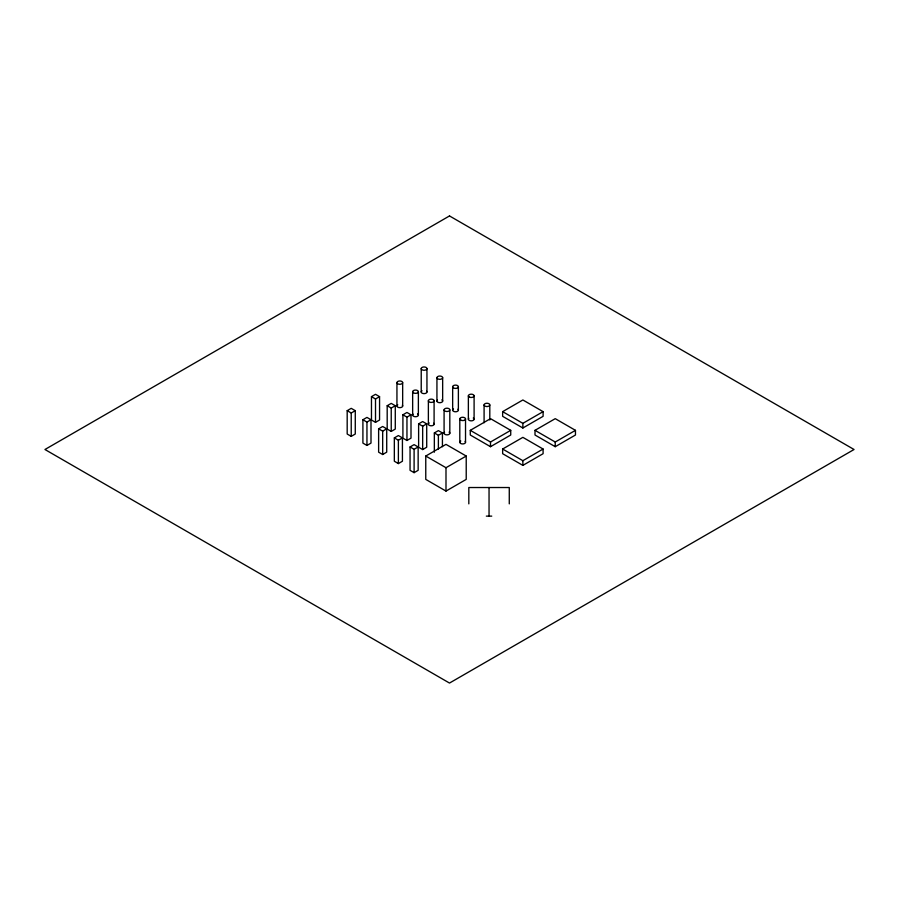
<?xml version="1.0" encoding="UTF-8"?>
<svg xmlns="http://www.w3.org/2000/svg" width="899" height="899" viewBox="0 0 899 899"><rect width="100%" height="100%" fill="white"/><g stroke="black" fill="none" stroke-linecap="round" stroke-linejoin="round"><path stroke-width="1.35" d="M347.183 410.674L351.228 408.337L355.274 410.674L355.274 434.026L351.228 436.363L347.183 434.026L347.183 410.674L351.228 413.001L355.274 410.674M371.467 396.65L375.512 394.313L379.558 396.65L379.558 420.002L375.512 422.339L371.467 420.002L371.467 396.65L375.512 398.987L379.558 396.65M362.904 419.743L366.949 417.406L370.995 419.743L370.995 443.106L366.949 445.432L362.904 443.106L362.904 419.743L366.949 422.081L370.995 419.743M387.188 405.719L391.234 403.393L395.279 405.719L395.279 429.081L391.234 431.419L387.188 429.081L387.188 405.719L391.234 408.056L395.279 405.719M378.625 428.823L382.671 426.486L386.716 428.823L386.716 452.175L382.671 454.512L378.625 452.175L378.625 428.823L382.671 431.149L386.716 428.823M402.909 414.799L406.955 412.461L411 414.799L411 438.15L406.955 440.488L402.909 438.15L402.909 414.799L406.955 417.136L411 414.799M394.335 437.892L398.381 435.554L402.426 437.892L402.426 461.243L398.381 463.581L394.335 461.243L394.335 437.892L398.381 440.229L402.426 437.892M418.619 423.867L422.665 421.541L426.71 423.867L426.71 447.23L422.665 449.567L418.619 447.23L418.619 423.867L422.665 426.205L426.71 423.867M410.056 446.96L414.102 444.634L418.147 446.96L418.147 470.323L414.102 472.66L410.056 470.323L410.056 446.96L414.102 449.298L418.147 446.96M434.341 452.186L434.341 432.947L438.386 430.61L442.432 432.947L442.432 446.679M434.341 432.947L438.386 435.285L442.432 432.947M425.766 456.04L445.994 444.364L466.221 456.04L466.221 479.392L445.994 491.079L425.766 479.392L425.766 456.04L445.994 467.716L466.221 456.04M470.278 430.34L490.506 418.664L510.733 430.34L510.733 435.015L490.506 446.691L470.278 435.015L470.278 430.34L490.506 442.016L510.733 430.34M502.642 411.652L522.87 399.976L543.097 411.652L543.097 416.327L522.87 428.003L502.642 416.327L502.642 411.652L522.87 423.339L543.097 411.652M502.642 449.028L522.87 437.352L543.097 449.028L543.097 453.703L522.87 465.379L502.642 453.703L502.642 449.028L522.87 460.704L543.097 449.028M535.006 430.34L555.234 418.664L575.461 430.34L575.461 435.015L555.234 446.691L535.006 435.015L535.006 430.34L555.234 442.016L575.461 430.34M486.348 516.127L491.742 516.127M555.234 442.016L555.234 446.691M522.87 423.339L522.87 428.003M522.87 460.704L522.87 465.379M509.272 503.867L509.272 487.528L468.817 487.528L468.817 503.867M490.506 442.016L490.506 446.691M489.798 405.022A2.866 1.652 0 0 1 485.348 406.269A2.866 1.652 0 0 1 485.696 403.415A2.866 1.652 0 0 1 489.798 405.022L489.809 420.013M489.045 487.528L489.045 516.127M484.089 404.91L484.089 422.766M474.099 395.83L474.099 419.192M468.368 395.83L468.368 419.192M465.525 418.923L465.525 442.286M459.805 418.923L459.805 442.286M458.378 386.761A2.866 1.652 0 0 1 454.085 388.188A2.866 1.652 0 0 1 454.085 385.323A2.866 1.652 0 0 1 458.378 386.761L458.378 410.113M452.658 386.761L452.658 410.113M449.815 409.854A2.866 1.652 0 0 1 445.522 411.281A2.866 1.652 0 0 1 445.522 408.416A2.866 1.652 0 0 1 449.815 409.854L449.815 433.206M445.994 467.716L445.994 491.079M444.084 409.854L444.084 433.206M442.656 377.681A2.866 1.652 0 0 1 438.375 379.108A2.866 1.652 0 0 1 438.375 376.254A2.866 1.652 0 0 1 442.656 377.681L442.656 401.044M438.386 435.285L438.386 449.017M436.936 377.681L436.936 401.044M434.093 400.774A2.866 1.652 0 0 1 429.801 402.213A2.866 1.652 0 0 1 429.801 399.347A2.866 1.652 0 0 1 434.093 400.774L434.093 424.137M428.373 400.774L428.373 424.137M426.946 368.612A2.866 1.652 0 0 1 422.654 370.04A2.866 1.652 0 0 1 422.654 367.174A2.866 1.652 0 0 1 426.946 368.612L426.946 391.964M422.665 426.205L422.665 449.567M421.226 368.612L421.226 391.964M418.372 391.706A2.866 1.652 0 0 1 414.091 393.133A2.866 1.652 0 0 1 414.091 390.278A2.866 1.652 0 0 1 418.372 391.706L418.372 415.057M414.102 449.298L414.102 472.66M412.652 391.706L412.652 415.057M406.955 417.136L406.955 440.488M402.662 382.626A2.866 1.652 0 0 1 398.369 384.064A2.866 1.652 0 0 1 398.369 381.198A2.866 1.652 0 0 1 402.662 382.626L402.662 405.988M398.381 440.229L398.381 463.581M396.942 382.626L396.942 405.988M391.234 408.056L391.234 431.419M382.671 431.149L382.671 454.512M375.512 398.987L375.512 422.339M366.949 422.081L366.949 445.432M351.228 413.001L351.228 436.363M465.075 441.387A2.866 1.652 0 0 1 464.322 443.623A2.866 1.652 0 0 1 460.423 443.308A2.866 1.652 0 0 1 460.794 441.038M473.256 418.024A2.866 1.652 0 0 1 473.391 420.271A2.866 1.652 0 0 1 469.514 420.507A2.866 1.652 0 0 1 468.829 418.293M449.107 432.127A2.866 1.652 0 0 1 449.017 434.352A2.866 1.652 0 0 1 445.185 434.509A2.866 1.652 0 0 1 444.544 432.318M457.928 409.225A2.866 1.652 0 0 1 457.231 411.439A2.866 1.652 0 0 1 453.354 411.191A2.866 1.652 0 0 1 453.489 408.944M433.644 423.238A2.866 1.652 0 0 1 432.947 425.452A2.866 1.652 0 0 1 429.07 425.216A2.866 1.652 0 0 1 429.205 422.968M441.825 399.875A2.866 1.652 0 0 1 441.96 402.123A2.866 1.652 0 0 1 438.083 402.359A2.866 1.652 0 0 1 437.397 400.145M417.541 413.888A2.866 1.652 0 0 1 417.675 416.147A2.866 1.652 0 0 1 413.798 416.383A2.866 1.652 0 0 1 413.113 414.169M426.598 391.177A2.866 1.652 0 0 1 425.688 393.335A2.866 1.652 0 0 1 421.878 393.02A2.866 1.652 0 0 1 422.058 390.795M402.314 405.191A2.866 1.652 0 0 1 401.404 407.359A2.866 1.652 0 0 1 397.594 407.033A2.866 1.652 0 0 1 397.774 404.82M449.5 215.94L44.95 449.5L449.5 683.06L854.05 449.5L449.5 215.94M461.063 420.294A2.866 1.652 0 0 0 465.525 419.046A2.866 1.652 0 0 0 461.412 417.439A2.866 1.652 0 0 0 461.063 420.294M469.626 397.201A2.866 1.652 0 0 0 474.088 395.953A2.866 1.652 0 0 0 469.986 394.346A2.866 1.652 0 0 0 469.626 397.201"/></g></svg>
